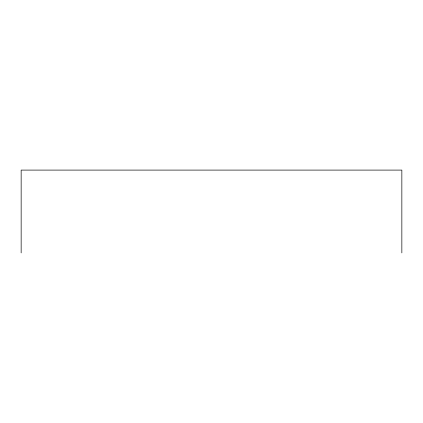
<?xml version="1.0" encoding="UTF-8"?>
<svg xmlns="http://www.w3.org/2000/svg" width="423" height="423" viewBox="0 0 423 423"><rect width="100%" height="100%" fill="white"/><g stroke="black" fill="none" stroke-linecap="round" stroke-linejoin="round"><path stroke-width="0.63" d="M401.85 252.906L401.85 170.094L21.15 170.094L21.15 252.906"/></g></svg>
